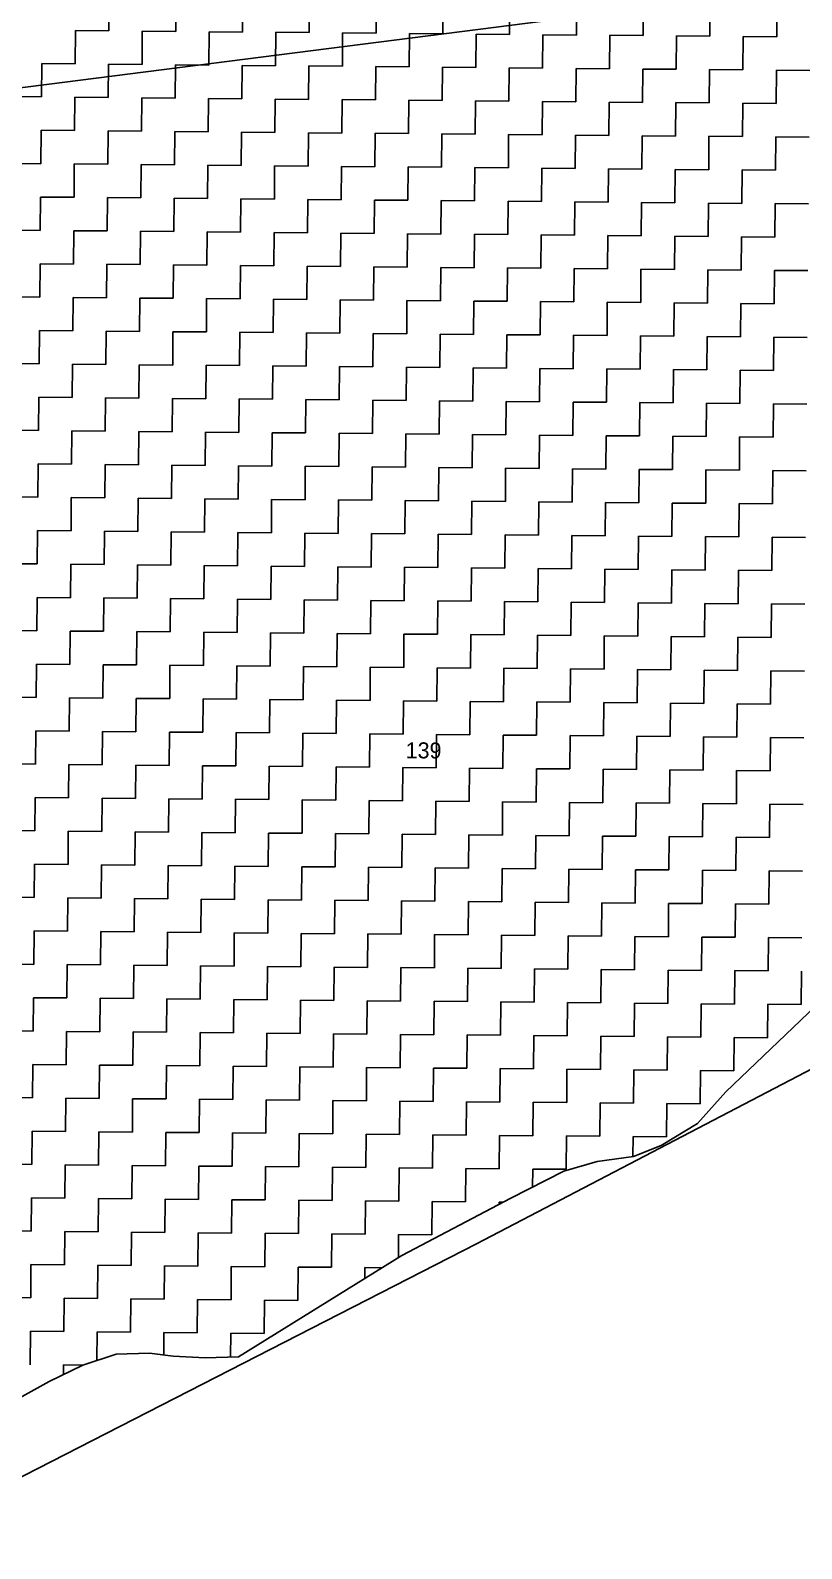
# Model space of a CAD drawing. Header units: metres. Extents: x 286188 to 288650, y 2015524 to 2018848.
# Drawn here: x 287886.9 to 288110.8, y 2015570.8 to 2016012 of the extents above; entities that cross this region are included whole.
import ezdxf
from ezdxf.enums import TextEntityAlignment as Align

# ---------------------------------------------------------------- set-up
doc = ezdxf.new("R2010")
doc.units = ezdxf.units.M
doc.header["$MEASUREMENT"] = 0
for name, color, linetype in [('POLY_HATCH', 12, 'Continuous'), ('POLY_PARCEL', 6, 'Continuous'), ('TEXT_PARCEL', 7, 'Continuous'), ('V_BOUND_LINE', 7, 'Continuous')]:
    doc.layers.add(name, color=color, linetype=linetype)
doc.styles.add('TEXT_MAP', font='', dxfattribs={"height": 1.8})
doc.styles.get('TEXT_MAP').set_extended_font_data('Kruti Dev 050')

msp = doc.modelspace()

# ---------------------------------------------------------------- linework, layer by layer
at = {"layer": 'POLY_HATCH', "linetype": 'Continuous'}
for p, q in [((287909.71, 2016011.84), (287909.8, 2016021.53)), ((287929.1, 2016011.66), (287929.19, 2016021.36)), ((287948.49, 2016011.49), (287948.58, 2016021.18)), ((287967.88, 2016011.31), (287967.97, 2016021.01)), ((287987.27, 2016011.14), (287987.36, 2016020.83)), ((288006.66, 2016010.96), (288006.75, 2016020.66)), ((288026.05, 2016010.79), (288026.13, 2016020.48)), ((288045.44, 2016010.61), (288045.52, 2016020.31)), ((288064.83, 2016010.44), (288064.91, 2016020.13)), ((288084.22, 2016010.26), (288084.3, 2016019.96)), ((288103.61, 2016010.09), (288103.69, 2016019.78)), ((287899.93, 2016002.23), (287900.01, 2016011.93)), ((287900.01, 2016011.93), (287909.71, 2016011.84)), ((287919.32, 2016002.06), (287919.4, 2016011.75)), ((287919.4, 2016011.75), (287929.1, 2016011.66)), ((287938.71, 2016001.88), (287938.79, 2016011.58)), ((287938.79, 2016011.58), (287948.49, 2016011.49)), ((287958.1, 2016001.71), (287958.18, 2016011.4)), ((287958.18, 2016011.4), (287967.88, 2016011.31)), ((287977.49, 2016001.53), (287977.57, 2016011.23)), ((287977.57, 2016011.23), (287987.27, 2016011.14)), ((287996.88, 2016001.36), (287996.96, 2016011.05)), ((287996.96, 2016011.05), (288006.66, 2016010.96)), ((288016.26, 2016001.18), (288016.35, 2016010.88)), ((288016.35, 2016010.88), (288026.05, 2016010.79)), ((288035.65, 2016001.01), (288035.74, 2016010.7)), ((288035.74, 2016010.7), (288045.44, 2016010.61)), ((288055.04, 2016000.83), (288055.13, 2016010.53)), ((288055.13, 2016010.53), (288064.83, 2016010.44)), ((288074.43, 2016000.66), (288074.52, 2016010.35)), ((288074.52, 2016010.35), (288084.22, 2016010.26)), ((288093.82, 2016000.48), (288093.91, 2016010.17)), ((288093.91, 2016010.17), (288103.61, 2016010.09)), ((287890.14, 2015992.62), (287890.23, 2016002.32)), ((287890.23, 2016002.32), (287899.93, 2016002.23)), ((287909.53, 2015992.45), (287909.62, 2016002.14)), ((287909.62, 2016002.14), (287919.32, 2016002.06)), ((287928.92, 2015992.27), (287929.01, 2016001.97)), ((287929.01, 2016001.97), (287938.71, 2016001.88)), ((287948.31, 2015992.1), (287948.4, 2016001.79)), ((287948.4, 2016001.79), (287958.1, 2016001.71)), ((287967.7, 2015991.92), (287967.79, 2016001.62)), ((287967.79, 2016001.62), (287977.49, 2016001.53)), ((287987.09, 2015991.75), (287987.18, 2016001.44)), ((287987.18, 2016001.44), (287996.88, 2016001.36)), ((288006.48, 2015991.57), (288006.57, 2016001.27)), ((288006.57, 2016001.27), (288016.26, 2016001.18)), ((288025.87, 2015991.4), (288025.96, 2016001.09)), ((288025.96, 2016001.09), (288035.65, 2016001.01)), ((288045.26, 2015991.22), (288045.35, 2016000.92)), ((288045.35, 2016000.92), (288055.04, 2016000.83)), ((288064.65, 2015991.05), (288064.74, 2016000.74)), ((288064.74, 2016000.74), (288074.43, 2016000.66)), ((288084.04, 2015990.87), (288084.13, 2016000.57)), ((288084.13, 2016000.57), (288093.82, 2016000.48)), ((288103.43, 2015990.7), (288103.52, 2016000.39)), ((288103.52, 2016000.39), (288113.21, 2016000.3)), ((287880.45, 2015992.71), (287890.14, 2015992.62)), ((287899.75, 2015982.84), (287899.84, 2015992.54)), ((287899.84, 2015992.54), (287909.53, 2015992.45)), ((287919.14, 2015982.67), (287919.23, 2015992.36)), ((287919.23, 2015992.36), (287928.92, 2015992.27)), ((287938.53, 2015982.49), (287938.62, 2015992.19)), ((287938.62, 2015992.19), (287948.31, 2015992.1)), ((287957.92, 2015982.32), (287958.01, 2015992.01)), ((287958.01, 2015992.01), (287967.7, 2015991.92)), ((287977.31, 2015982.14), (287977.4, 2015991.84)), ((287977.4, 2015991.84), (287987.09, 2015991.75)), ((287996.7, 2015981.97), (287996.79, 2015991.66)), ((287996.79, 2015991.66), (288006.48, 2015991.57)), ((288016.09, 2015981.79), (288016.18, 2015991.49)), ((288016.18, 2015991.49), (288025.87, 2015991.4)), ((288035.48, 2015981.62), (288035.57, 2015991.31)), ((288035.57, 2015991.31), (288045.26, 2015991.22)), ((288054.87, 2015981.44), (288054.96, 2015991.14)), ((288054.96, 2015991.14), (288064.65, 2015991.05)), ((288074.26, 2015981.27), (288074.35, 2015990.96)), ((288074.35, 2015990.96), (288084.04, 2015990.87)), ((288093.65, 2015981.09), (288093.74, 2015990.79)), ((288093.74, 2015990.79), (288103.43, 2015990.7)), ((287889.97, 2015973.23), (287890.06, 2015982.93)), ((287890.06, 2015982.93), (287899.75, 2015982.84)), ((287909.36, 2015973.06), (287909.45, 2015982.75)), ((287909.45, 2015982.75), (287919.14, 2015982.67)), ((287928.75, 2015972.88), (287928.84, 2015982.58)), ((287928.84, 2015982.58), (287938.53, 2015982.49)), ((287948.14, 2015972.71), (287948.23, 2015982.4)), ((287948.23, 2015982.4), (287957.92, 2015982.32)), ((287967.53, 2015972.53), (287967.62, 2015982.23)), ((287967.62, 2015982.23), (287977.31, 2015982.14)), ((287986.92, 2015972.36), (287987.01, 2015982.05)), ((287987.01, 2015982.05), (287996.7, 2015981.97)), ((288006.31, 2015972.18), (288006.39, 2015981.88)), ((288006.39, 2015981.88), (288016.09, 2015981.79)), ((288025.7, 2015972.01), (288025.78, 2015981.7)), ((288025.78, 2015981.7), (288035.48, 2015981.62)), ((288045.09, 2015971.83), (288045.17, 2015981.53)), ((288045.17, 2015981.53), (288054.87, 2015981.44)), ((288064.48, 2015971.66), (288064.56, 2015981.35)), ((288064.56, 2015981.35), (288074.26, 2015981.27)), ((288083.87, 2015971.48), (288083.95, 2015981.18)), ((288083.95, 2015981.18), (288093.65, 2015981.09)), ((288103.26, 2015971.31), (288103.34, 2015981)), ((288103.34, 2015981), (288113.04, 2015980.92)), ((287880.27, 2015973.32), (287889.97, 2015973.23)), ((287899.58, 2015963.45), (287899.66, 2015973.15)), ((287899.66, 2015973.15), (287909.36, 2015973.06)), ((287918.97, 2015963.28), (287919.05, 2015972.97)), ((287919.05, 2015972.97), (287928.75, 2015972.88)), ((287938.36, 2015963.1), (287938.44, 2015972.8)), ((287938.44, 2015972.8), (287948.14, 2015972.71)), ((287957.75, 2015962.93), (287957.83, 2015972.62)), ((287957.83, 2015972.62), (287967.53, 2015972.53)), ((287977.14, 2015962.75), (287977.22, 2015972.45)), ((287977.22, 2015972.45), (287986.92, 2015972.36)), ((287996.52, 2015962.58), (287996.61, 2015972.27)), ((287996.61, 2015972.27), (288006.31, 2015972.18)), ((288015.91, 2015962.4), (288016, 2015972.1)), ((288016, 2015972.1), (288025.7, 2015972.01)), ((288035.3, 2015962.23), (288035.39, 2015971.92)), ((288035.39, 2015971.92), (288045.09, 2015971.83)), ((288054.69, 2015962.05), (288054.78, 2015971.75)), ((288054.78, 2015971.75), (288064.48, 2015971.66)), ((288074.08, 2015961.88), (288074.17, 2015971.57)), ((288074.17, 2015971.57), (288083.87, 2015971.48)), ((288093.47, 2015961.7), (288093.56, 2015971.4)), ((288093.56, 2015971.4), (288103.26, 2015971.31)), ((287889.79, 2015953.85), (287889.88, 2015963.54)), ((287889.88, 2015963.54), (287899.58, 2015963.45)), ((287909.18, 2015953.67), (287909.27, 2015963.36)), ((287909.27, 2015963.36), (287918.97, 2015963.28)), ((287928.57, 2015953.49), (287928.66, 2015963.19)), ((287928.66, 2015963.19), (287938.36, 2015963.1)), ((287947.96, 2015953.32), (287948.05, 2015963.01)), ((287948.05, 2015963.01), (287957.75, 2015962.93)), ((287967.35, 2015953.14), (287967.44, 2015962.84)), ((287967.44, 2015962.84), (287977.14, 2015962.75)), ((287986.74, 2015952.97), (287986.83, 2015962.66)), ((287986.83, 2015962.66), (287996.52, 2015962.58)), ((288006.13, 2015952.79), (288006.22, 2015962.49)), ((288006.22, 2015962.49), (288015.91, 2015962.4)), ((288025.52, 2015952.62), (288025.61, 2015962.31)), ((288025.61, 2015962.31), (288035.3, 2015962.23)), ((288044.91, 2015952.44), (288045, 2015962.14)), ((288045, 2015962.14), (288054.69, 2015962.05)), ((288064.3, 2015952.27), (288064.39, 2015961.96)), ((288064.39, 2015961.96), (288074.08, 2015961.88)), ((288083.69, 2015952.09), (288083.78, 2015961.79)), ((288083.78, 2015961.79), (288093.47, 2015961.7)), ((288103.08, 2015951.92), (288103.17, 2015961.61)), ((288103.17, 2015961.61), (288112.86, 2015961.53)), ((287880.1, 2015953.93), (287889.79, 2015953.85)), ((287899.4, 2015944.06), (287899.49, 2015953.76)), ((287899.49, 2015953.76), (287909.18, 2015953.67)), ((287918.79, 2015943.89), (287918.88, 2015953.58)), ((287918.88, 2015953.58), (287928.57, 2015953.49)), ((287938.18, 2015943.71), (287938.27, 2015953.41)), ((287938.27, 2015953.41), (287947.96, 2015953.32)), ((287957.57, 2015943.54), (287957.66, 2015953.23)), ((287957.66, 2015953.23), (287967.35, 2015953.14)), ((287976.96, 2015943.36), (287977.05, 2015953.06)), ((287977.05, 2015953.06), (287986.74, 2015952.97)), ((287996.35, 2015943.19), (287996.44, 2015952.88)), ((287996.44, 2015952.88), (288006.13, 2015952.79)), ((288015.74, 2015943.01), (288015.83, 2015952.71)), ((288015.83, 2015952.71), (288025.52, 2015952.62)), ((288035.13, 2015942.84), (288035.22, 2015952.53)), ((288035.22, 2015952.53), (288044.91, 2015952.44)), ((288054.52, 2015942.66), (288054.61, 2015952.36)), ((288054.61, 2015952.36), (288064.3, 2015952.27)), ((288073.91, 2015942.49), (288074, 2015952.18)), ((288074, 2015952.18), (288083.69, 2015952.09)), ((288093.3, 2015942.31), (288093.39, 2015952.01)), ((288093.39, 2015952.01), (288103.08, 2015951.92)), ((287889.62, 2015934.46), (287889.71, 2015944.15)), ((287889.71, 2015944.15), (287899.4, 2015944.06)), ((287909.01, 2015934.28), (287909.1, 2015943.98)), ((287909.1, 2015943.98), (287918.79, 2015943.89)), ((287928.4, 2015934.11), (287928.49, 2015943.8)), ((287928.49, 2015943.8), (287938.18, 2015943.71)), ((287947.79, 2015933.93), (287947.88, 2015943.62)), ((287947.88, 2015943.62), (287957.57, 2015943.54)), ((287967.18, 2015933.75), (287967.27, 2015943.45)), ((287967.27, 2015943.45), (287976.96, 2015943.36)), ((287986.57, 2015933.58), (287986.65, 2015943.27)), ((287986.65, 2015943.27), (287996.35, 2015943.19)), ((288005.96, 2015933.4), (288006.04, 2015943.1)), ((288006.04, 2015943.1), (288015.74, 2015943.01)), ((288025.35, 2015933.23), (288025.43, 2015942.92)), ((288025.43, 2015942.92), (288035.13, 2015942.84)), ((288044.74, 2015933.05), (288044.82, 2015942.75)), ((288044.82, 2015942.75), (288054.52, 2015942.66)), ((288064.13, 2015932.88), (288064.21, 2015942.57)), ((288064.21, 2015942.57), (288073.91, 2015942.49)), ((288083.52, 2015932.7), (288083.6, 2015942.4)), ((288083.6, 2015942.4), (288093.3, 2015942.31)), ((288102.91, 2015932.53), (288102.99, 2015942.22)), ((288102.99, 2015942.22), (288112.69, 2015942.14)), ((287879.92, 2015934.54), (287889.62, 2015934.46)), ((287899.23, 2015924.67), (287899.31, 2015934.37)), ((287899.31, 2015934.37), (287909.01, 2015934.28)), ((287918.62, 2015924.5), (287918.7, 2015934.19)), ((287918.7, 2015934.19), (287928.4, 2015934.11)), ((287938.01, 2015924.32), (287938.09, 2015934.02)), ((287938.09, 2015934.02), (287947.79, 2015933.93)), ((287957.4, 2015924.15), (287957.48, 2015933.84)), ((287957.48, 2015933.84), (287967.18, 2015933.75)), ((287976.78, 2015923.97), (287976.87, 2015933.67)), ((287976.87, 2015933.67), (287986.57, 2015933.58)), ((287996.17, 2015923.8), (287996.26, 2015933.49)), ((287996.26, 2015933.49), (288005.96, 2015933.4)), ((288015.56, 2015923.62), (288015.65, 2015933.32)), ((288015.65, 2015933.32), (288025.35, 2015933.23)), ((288034.95, 2015923.45), (288035.04, 2015933.14)), ((288035.04, 2015933.14), (288044.74, 2015933.05)), ((288054.34, 2015923.27), (288054.43, 2015932.97)), ((288054.43, 2015932.97), (288064.13, 2015932.88)), ((288073.73, 2015923.1), (288073.82, 2015932.79)), ((288073.82, 2015932.79), (288083.52, 2015932.7)), ((288093.12, 2015922.92), (288093.21, 2015932.62)), ((288093.21, 2015932.62), (288102.91, 2015932.53)), ((287889.44, 2015915.07), (287889.53, 2015924.76)), ((287889.53, 2015924.76), (287899.23, 2015924.67)), ((287908.83, 2015914.89), (287908.92, 2015924.59)), ((287908.92, 2015924.59), (287918.62, 2015924.5)), ((287928.22, 2015914.72), (287928.31, 2015924.41)), ((287928.31, 2015924.41), (287938.01, 2015924.32)), ((287947.61, 2015914.54), (287947.7, 2015924.24)), ((287947.7, 2015924.24), (287957.4, 2015924.15)), ((287967, 2015914.37), (287967.09, 2015924.06)), ((287967.09, 2015924.06), (287976.78, 2015923.97)), ((287986.39, 2015914.19), (287986.48, 2015923.88)), ((287986.48, 2015923.88), (287996.17, 2015923.8)), ((288005.78, 2015914.01), (288005.87, 2015923.71)), ((288005.87, 2015923.71), (288015.56, 2015923.62)), ((288025.17, 2015913.84), (288025.26, 2015923.53)), ((288025.26, 2015923.53), (288034.95, 2015923.45)), ((288044.56, 2015913.66), (288044.65, 2015923.36)), ((288044.65, 2015923.36), (288054.34, 2015923.27)), ((288063.95, 2015913.49), (288064.04, 2015923.18)), ((288064.04, 2015923.18), (288073.73, 2015923.1)), ((288083.34, 2015913.31), (288083.43, 2015923.01)), ((288083.43, 2015923.01), (288093.12, 2015922.92)), ((288102.73, 2015913.14), (288102.82, 2015922.83)), ((288102.82, 2015922.83), (288112.51, 2015922.75)), ((287879.75, 2015915.15), (287889.44, 2015915.07)), ((287899.05, 2015905.28), (287899.14, 2015914.98)), ((287899.14, 2015914.98), (287908.83, 2015914.89)), ((287918.44, 2015905.11), (287918.53, 2015914.8)), ((287918.53, 2015914.8), (287928.22, 2015914.72)), ((287937.83, 2015904.93), (287937.92, 2015914.63)), ((287937.92, 2015914.63), (287947.61, 2015914.54)), ((287957.22, 2015904.76), (287957.31, 2015914.45)), ((287957.31, 2015914.45), (287967, 2015914.37)), ((287976.61, 2015904.58), (287976.7, 2015914.28)), ((287976.7, 2015914.28), (287986.39, 2015914.19)), ((287996, 2015904.41), (287996.09, 2015914.1)), ((287996.09, 2015914.1), (288005.78, 2015914.01)), ((288015.39, 2015904.23), (288015.48, 2015913.93)), ((288015.48, 2015913.93), (288025.17, 2015913.84)), ((288034.78, 2015904.06), (288034.87, 2015913.75)), ((288034.87, 2015913.75), (288044.56, 2015913.66)), ((288054.17, 2015903.88), (288054.26, 2015913.58)), ((288054.26, 2015913.58), (288063.95, 2015913.49)), ((288073.56, 2015903.71), (288073.65, 2015913.4)), ((288073.65, 2015913.4), (288083.34, 2015913.31)), ((288092.95, 2015903.53), (288093.04, 2015913.23)), ((288093.04, 2015913.23), (288102.73, 2015913.14)), ((287889.27, 2015895.68), (287889.36, 2015905.37)), ((287889.36, 2015905.37), (287899.05, 2015905.28)), ((287908.66, 2015895.5), (287908.75, 2015905.2)), ((287908.75, 2015905.2), (287918.44, 2015905.11)), ((287928.05, 2015895.33), (287928.14, 2015905.02)), ((287928.14, 2015905.02), (287937.83, 2015904.93)), ((287947.44, 2015895.15), (287947.53, 2015904.85)), ((287947.53, 2015904.85), (287957.22, 2015904.76)), ((287966.83, 2015894.98), (287966.91, 2015904.67)), ((287966.91, 2015904.67), (287976.61, 2015904.58)), ((287986.22, 2015894.8), (287986.3, 2015904.5)), ((287986.3, 2015904.5), (287996, 2015904.41)), ((288005.61, 2015894.63), (288005.69, 2015904.32)), ((288005.69, 2015904.32), (288015.39, 2015904.23)), ((288025, 2015894.45), (288025.08, 2015904.14)), ((288025.08, 2015904.14), (288034.78, 2015904.06)), ((288044.39, 2015894.27), (288044.47, 2015903.97)), ((288044.47, 2015903.97), (288054.17, 2015903.88)), ((288063.78, 2015894.1), (288063.86, 2015903.79)), ((288063.86, 2015903.79), (288073.56, 2015903.71)), ((288083.17, 2015893.92), (288083.25, 2015903.62)), ((288083.25, 2015903.62), (288092.95, 2015903.53)), ((288102.56, 2015893.75), (288102.64, 2015903.44)), ((288102.64, 2015903.44), (288112.34, 2015903.36)), ((287879.57, 2015895.76), (287889.27, 2015895.68)), ((287898.88, 2015885.89), (287898.96, 2015895.59)), ((287898.96, 2015895.59), (287908.66, 2015895.5)), ((287918.27, 2015885.72), (287918.35, 2015895.41)), ((287918.35, 2015895.41), (287928.05, 2015895.33)), ((287937.66, 2015885.54), (287937.74, 2015895.24)), ((287937.74, 2015895.24), (287947.44, 2015895.15)), ((287957.04, 2015885.37), (287957.13, 2015895.06)), ((287957.13, 2015895.06), (287966.83, 2015894.98)), ((287976.43, 2015885.19), (287976.52, 2015894.89)), ((287976.52, 2015894.89), (287986.22, 2015894.8)), ((287995.82, 2015885.02), (287995.91, 2015894.71)), ((287995.91, 2015894.71), (288005.61, 2015894.63)), ((288015.21, 2015884.84), (288015.3, 2015894.54)), ((288015.3, 2015894.54), (288025, 2015894.45)), ((288034.6, 2015884.67), (288034.69, 2015894.36)), ((288034.69, 2015894.36), (288044.39, 2015894.27)), ((288053.99, 2015884.49), (288054.08, 2015894.19)), ((288054.08, 2015894.19), (288063.78, 2015894.1)), ((288073.38, 2015884.32), (288073.47, 2015894.01)), ((288073.47, 2015894.01), (288083.17, 2015893.92)), ((288092.77, 2015884.14), (288092.86, 2015893.84)), ((288092.86, 2015893.84), (288102.56, 2015893.75)), ((287889.09, 2015876.29), (287889.18, 2015885.98)), ((287889.18, 2015885.98), (287898.88, 2015885.89)), ((287908.48, 2015876.11), (287908.57, 2015885.81)), ((287908.57, 2015885.81), (287918.27, 2015885.72)), ((287927.87, 2015875.94), (287927.96, 2015885.63)), ((287927.96, 2015885.63), (287937.66, 2015885.54)), ((287947.26, 2015875.76), (287947.35, 2015885.46)), ((287947.35, 2015885.46), (287957.04, 2015885.37)), ((287966.65, 2015875.59), (287966.74, 2015885.28)), ((287966.74, 2015885.28), (287976.43, 2015885.19)), ((287986.04, 2015875.41), (287986.13, 2015885.11)), ((287986.13, 2015885.11), (287995.82, 2015885.02)), ((288005.43, 2015875.24), (288005.52, 2015884.93)), ((288005.52, 2015884.93), (288015.21, 2015884.84)), ((288024.82, 2015875.06), (288024.91, 2015884.76)), ((288024.91, 2015884.76), (288034.6, 2015884.67)), ((288044.21, 2015874.89), (288044.3, 2015884.58)), ((288044.3, 2015884.58), (288053.99, 2015884.49)), ((288063.6, 2015874.71), (288063.69, 2015884.4)), ((288063.69, 2015884.4), (288073.38, 2015884.32)), ((288082.99, 2015874.53), (288083.08, 2015884.23)), ((288083.08, 2015884.23), (288092.77, 2015884.14)), ((288102.38, 2015874.36), (288102.47, 2015884.05)), ((288102.47, 2015884.05), (288112.16, 2015883.97)), ((287879.4, 2015876.37), (287889.09, 2015876.29)), ((287898.7, 2015866.5), (287898.79, 2015876.2)), ((287898.79, 2015876.2), (287908.48, 2015876.11)), ((287918.09, 2015866.33), (287918.18, 2015876.02)), ((287918.18, 2015876.02), (287927.87, 2015875.94)), ((287937.48, 2015866.15), (287937.57, 2015875.85)), ((287937.57, 2015875.85), (287947.26, 2015875.76)), ((287956.87, 2015865.98), (287956.96, 2015875.67)), ((287956.96, 2015875.67), (287966.65, 2015875.59)), ((287976.26, 2015865.8), (287976.35, 2015875.5)), ((287976.35, 2015875.5), (287986.04, 2015875.41)), ((287995.65, 2015865.63), (287995.74, 2015875.32)), ((287995.74, 2015875.32), (288005.43, 2015875.24)), ((288015.04, 2015865.45), (288015.13, 2015875.15)), ((288015.13, 2015875.15), (288024.82, 2015875.06)), ((288034.43, 2015865.28), (288034.52, 2015874.97)), ((288034.52, 2015874.97), (288044.21, 2015874.89)), ((288053.82, 2015865.1), (288053.91, 2015874.8)), ((288053.91, 2015874.8), (288063.6, 2015874.71)), ((288073.21, 2015864.93), (288073.3, 2015874.62)), ((288073.3, 2015874.62), (288082.99, 2015874.53)), ((288092.6, 2015864.75), (288092.69, 2015874.45)), ((288092.69, 2015874.45), (288102.38, 2015874.36)), ((287888.92, 2015856.9), (287889.01, 2015866.59)), ((287889.01, 2015866.59), (287898.7, 2015866.5)), ((287908.31, 2015856.72), (287908.4, 2015866.42)), ((287908.4, 2015866.42), (287918.09, 2015866.33)), ((287927.7, 2015856.55), (287927.79, 2015866.24)), ((287927.79, 2015866.24), (287937.48, 2015866.15)), ((287947.09, 2015856.37), (287947.17, 2015866.07)), ((287947.17, 2015866.07), (287956.87, 2015865.98)), ((287966.48, 2015856.2), (287966.56, 2015865.89)), ((287966.56, 2015865.89), (287976.26, 2015865.8)), ((287985.87, 2015856.02), (287985.95, 2015865.72)), ((287985.95, 2015865.72), (287995.65, 2015865.63)), ((288005.26, 2015855.85), (288005.34, 2015865.54)), ((288005.34, 2015865.54), (288015.04, 2015865.45)), ((288024.65, 2015855.67), (288024.73, 2015865.37)), ((288024.73, 2015865.37), (288034.43, 2015865.28)), ((288044.04, 2015855.5), (288044.12, 2015865.19)), ((288044.12, 2015865.19), (288053.82, 2015865.1)), ((288063.43, 2015855.32), (288063.51, 2015865.02)), ((288063.51, 2015865.02), (288073.21, 2015864.93)), ((288082.82, 2015855.15), (288082.9, 2015864.84)), ((288082.9, 2015864.84), (288092.6, 2015864.75)), ((288102.2, 2015854.97), (288102.29, 2015864.66)), ((288102.29, 2015864.66), (288111.99, 2015864.58)), ((287879.22, 2015856.98), (287888.92, 2015856.9)), ((287898.53, 2015847.11), (287898.61, 2015856.81)), ((287898.61, 2015856.81), (287908.31, 2015856.72)), ((287917.92, 2015846.94), (287918, 2015856.63)), ((287918, 2015856.63), (287927.7, 2015856.55)), ((287937.3, 2015846.76), (287937.39, 2015856.46)), ((287937.39, 2015856.46), (287947.09, 2015856.37)), ((287956.69, 2015846.59), (287956.78, 2015856.28)), ((287956.78, 2015856.28), (287966.48, 2015856.2)), ((287976.08, 2015846.41), (287976.17, 2015856.11)), ((287976.17, 2015856.11), (287985.87, 2015856.02)), ((287995.47, 2015846.24), (287995.56, 2015855.93)), ((287995.56, 2015855.93), (288005.26, 2015855.85)), ((288014.86, 2015846.06), (288014.95, 2015855.76)), ((288014.95, 2015855.76), (288024.65, 2015855.67)), ((288034.25, 2015845.89), (288034.34, 2015855.58)), ((288034.34, 2015855.58), (288044.04, 2015855.5)), ((288053.64, 2015845.71), (288053.73, 2015855.41)), ((288053.73, 2015855.41), (288063.43, 2015855.32)), ((288073.03, 2015845.54), (288073.12, 2015855.23)), ((288073.12, 2015855.23), (288082.82, 2015855.15)), ((288092.42, 2015845.36), (288092.51, 2015855.06)), ((288092.51, 2015855.06), (288102.2, 2015854.97)), ((287888.74, 2015837.51), (287888.83, 2015847.2)), ((287888.83, 2015847.2), (287898.53, 2015847.11)), ((287908.13, 2015837.33), (287908.22, 2015847.03)), ((287908.22, 2015847.03), (287917.92, 2015846.94)), ((287927.52, 2015837.16), (287927.61, 2015846.85)), ((287927.61, 2015846.85), (287937.3, 2015846.76)), ((287946.91, 2015836.98), (287947, 2015846.68)), ((287947, 2015846.68), (287956.69, 2015846.59)), ((287966.3, 2015836.81), (287966.39, 2015846.5)), ((287966.39, 2015846.5), (287976.08, 2015846.41)), ((287985.69, 2015836.63), (287985.78, 2015846.33)), ((287985.78, 2015846.33), (287995.47, 2015846.24)), ((288005.08, 2015836.46), (288005.17, 2015846.15)), ((288005.17, 2015846.15), (288014.86, 2015846.06)), ((288024.47, 2015836.28), (288024.56, 2015845.98)), ((288024.56, 2015845.98), (288034.25, 2015845.89)), ((288043.86, 2015836.11), (288043.95, 2015845.8)), ((288043.95, 2015845.8), (288053.64, 2015845.71)), ((288063.25, 2015835.93), (288063.34, 2015845.63)), ((288063.34, 2015845.63), (288073.03, 2015845.54)), ((288082.64, 2015835.76), (288082.73, 2015845.45)), ((288082.73, 2015845.45), (288092.42, 2015845.36)), ((288102.03, 2015835.58), (288102.12, 2015845.28)), ((288102.12, 2015845.28), (288111.81, 2015845.19)), ((287879.05, 2015837.59), (287888.74, 2015837.51)), ((287898.35, 2015827.72), (287898.44, 2015837.42)), ((287898.44, 2015837.42), (287908.13, 2015837.33)), ((287917.74, 2015827.55), (287917.83, 2015837.24)), ((287917.83, 2015837.24), (287927.52, 2015837.16)), ((287937.13, 2015827.37), (287937.22, 2015837.07)), ((287937.22, 2015837.07), (287946.91, 2015836.98)), ((287956.52, 2015827.2), (287956.61, 2015836.89)), ((287956.61, 2015836.89), (287966.3, 2015836.81)), ((287975.91, 2015827.02), (287976, 2015836.72)), ((287976, 2015836.72), (287985.69, 2015836.63)), ((287995.3, 2015826.85), (287995.39, 2015836.54)), ((287995.39, 2015836.54), (288005.08, 2015836.46)), ((288014.69, 2015826.67), (288014.78, 2015836.37)), ((288014.78, 2015836.37), (288024.47, 2015836.28)), ((288034.08, 2015826.5), (288034.17, 2015836.19)), ((288034.17, 2015836.19), (288043.86, 2015836.11)), ((288053.47, 2015826.32), (288053.56, 2015836.02)), ((288053.56, 2015836.02), (288063.25, 2015835.93)), ((288072.86, 2015826.15), (288072.95, 2015835.84)), ((288072.95, 2015835.84), (288082.64, 2015835.76)), ((288092.25, 2015825.97), (288092.33, 2015835.67)), ((288092.33, 2015835.67), (288102.03, 2015835.58)), ((287888.57, 2015818.12), (287888.66, 2015827.81)), ((287888.66, 2015827.81), (287898.35, 2015827.72)), ((287907.96, 2015817.94), (287908.05, 2015827.64)), ((287908.05, 2015827.64), (287917.74, 2015827.55)), ((287927.35, 2015817.77), (287927.43, 2015827.46)), ((287927.43, 2015827.46), (287937.13, 2015827.37)), ((287946.74, 2015817.59), (287946.82, 2015827.29)), ((287946.82, 2015827.29), (287956.52, 2015827.2)), ((287966.13, 2015817.42), (287966.21, 2015827.11)), ((287966.21, 2015827.11), (287975.91, 2015827.02)), ((287985.52, 2015817.24), (287985.6, 2015826.94)), ((287985.6, 2015826.94), (287995.3, 2015826.85)), ((288004.91, 2015817.07), (288004.99, 2015826.76)), ((288004.99, 2015826.76), (288014.69, 2015826.67)), ((288024.3, 2015816.89), (288024.38, 2015826.59)), ((288024.38, 2015826.59), (288034.08, 2015826.5)), ((288043.69, 2015816.72), (288043.77, 2015826.41)), ((288043.77, 2015826.41), (288053.47, 2015826.32)), ((288063.08, 2015816.54), (288063.16, 2015826.24)), ((288063.16, 2015826.24), (288072.86, 2015826.15)), ((288082.46, 2015816.37), (288082.55, 2015826.06)), ((288082.55, 2015826.06), (288092.25, 2015825.97)), ((288101.85, 2015816.19), (288101.94, 2015825.89)), ((288101.94, 2015825.89), (288111.64, 2015825.8)), ((287878.87, 2015818.2), (287888.57, 2015818.12)), ((287898.18, 2015808.33), (287898.26, 2015818.03)), ((287898.26, 2015818.03), (287907.96, 2015817.94)), ((287917.57, 2015808.16), (287917.65, 2015817.85)), ((287917.65, 2015817.85), (287927.35, 2015817.77)), ((287936.95, 2015807.98), (287937.04, 2015817.68)), ((287937.04, 2015817.68), (287946.74, 2015817.59)), ((287956.34, 2015807.81), (287956.43, 2015817.5)), ((287956.43, 2015817.5), (287966.13, 2015817.42)), ((287975.73, 2015807.63), (287975.82, 2015817.33)), ((287975.82, 2015817.33), (287985.52, 2015817.24)), ((287995.12, 2015807.46), (287995.21, 2015817.15)), ((287995.21, 2015817.15), (288004.91, 2015817.07)), ((288014.51, 2015807.28), (288014.6, 2015816.98)), ((288014.6, 2015816.98), (288024.3, 2015816.89)), ((288033.9, 2015807.11), (288033.99, 2015816.8)), ((288033.99, 2015816.8), (288043.69, 2015816.72)), ((288053.29, 2015806.93), (288053.38, 2015816.63)), ((288053.38, 2015816.63), (288063.08, 2015816.54)), ((288072.68, 2015806.76), (288072.77, 2015816.45)), ((288072.77, 2015816.45), (288082.46, 2015816.37)), ((288092.07, 2015806.58), (288092.16, 2015816.28)), ((288092.16, 2015816.28), (288101.85, 2015816.19)), ((287888.39, 2015798.73), (287888.48, 2015808.42)), ((287888.48, 2015808.42), (287898.18, 2015808.33)), ((287907.78, 2015798.55), (287907.87, 2015808.25)), ((287907.87, 2015808.25), (287917.57, 2015808.16)), ((287927.17, 2015798.38), (287927.26, 2015808.07)), ((287927.26, 2015808.07), (287936.95, 2015807.98)), ((287946.56, 2015798.2), (287946.65, 2015807.9)), ((287946.65, 2015807.9), (287956.34, 2015807.81)), ((287965.95, 2015798.03), (287966.04, 2015807.72)), ((287966.04, 2015807.72), (287975.73, 2015807.63)), ((287985.34, 2015797.85), (287985.43, 2015807.55)), ((287985.43, 2015807.55), (287995.12, 2015807.46)), ((288004.73, 2015797.68), (288004.82, 2015807.37)), ((288004.82, 2015807.37), (288014.51, 2015807.28)), ((288024.12, 2015797.5), (288024.21, 2015807.2)), ((288024.21, 2015807.2), (288033.9, 2015807.11)), ((288043.51, 2015797.33), (288043.6, 2015807.02)), ((288043.6, 2015807.02), (288053.29, 2015806.93)), ((288062.9, 2015797.15), (288062.99, 2015806.85)), ((288062.99, 2015806.85), (288072.68, 2015806.76)), ((288082.29, 2015796.98), (288082.38, 2015806.67)), ((288082.38, 2015806.67), (288092.07, 2015806.58)), ((288101.68, 2015796.8), (288101.77, 2015806.5)), ((288101.77, 2015806.5), (288111.46, 2015806.41)), ((287878.7, 2015798.82), (287888.39, 2015798.73)), ((287898, 2015788.95), (287898.09, 2015798.64)), ((287898.09, 2015798.64), (287907.78, 2015798.55)), ((287917.39, 2015788.77), (287917.48, 2015798.46)), ((287917.48, 2015798.46), (287927.17, 2015798.38)), ((287936.78, 2015788.59), (287936.87, 2015798.29)), ((287936.87, 2015798.29), (287946.56, 2015798.2)), ((287956.17, 2015788.42), (287956.26, 2015798.11)), ((287956.26, 2015798.11), (287965.95, 2015798.03)), ((287975.56, 2015788.24), (287975.65, 2015797.94)), ((287975.65, 2015797.94), (287985.34, 2015797.85)), ((287994.95, 2015788.07), (287995.04, 2015797.76)), ((287995.04, 2015797.76), (288004.73, 2015797.68)), ((288014.34, 2015787.89), (288014.43, 2015797.59)), ((288014.43, 2015797.59), (288024.12, 2015797.5)), ((288033.73, 2015787.72), (288033.82, 2015797.41)), ((288033.82, 2015797.41), (288043.51, 2015797.33)), ((288053.12, 2015787.54), (288053.21, 2015797.24)), ((288053.21, 2015797.24), (288062.9, 2015797.15)), ((288072.51, 2015787.37), (288072.59, 2015797.06)), ((288072.59, 2015797.06), (288082.29, 2015796.98)), ((288091.9, 2015787.19), (288091.98, 2015796.89)), ((288091.98, 2015796.89), (288101.68, 2015796.8)), ((287888.22, 2015779.34), (287888.31, 2015789.03)), ((287888.31, 2015789.03), (287898, 2015788.95)), ((287907.61, 2015779.16), (287907.7, 2015788.86)), ((287907.7, 2015788.86), (287917.39, 2015788.77)), ((287927, 2015778.99), (287927.08, 2015788.68)), ((287927.08, 2015788.68), (287936.78, 2015788.59)), ((287946.39, 2015778.81), (287946.47, 2015788.51)), ((287946.47, 2015788.51), (287956.17, 2015788.42)), ((287965.78, 2015778.64), (287965.86, 2015788.33)), ((287965.86, 2015788.33), (287975.56, 2015788.24)), ((287985.17, 2015778.46), (287985.25, 2015788.16)), ((287985.25, 2015788.16), (287994.95, 2015788.07)), ((288004.56, 2015778.29), (288004.64, 2015787.98)), ((288004.64, 2015787.98), (288014.34, 2015787.89)), ((288023.95, 2015778.11), (288024.03, 2015787.81)), ((288024.03, 2015787.81), (288033.73, 2015787.72)), ((288043.34, 2015777.94), (288043.42, 2015787.63)), ((288043.42, 2015787.63), (288053.12, 2015787.54)), ((288062.72, 2015777.76), (288062.81, 2015787.46)), ((288062.81, 2015787.46), (288072.51, 2015787.37)), ((288082.11, 2015777.59), (288082.2, 2015787.28)), ((288082.2, 2015787.28), (288091.9, 2015787.19)), ((288101.5, 2015777.41), (288101.59, 2015787.11)), ((288101.59, 2015787.11), (288111.29, 2015787.02)), ((287878.52, 2015779.43), (287888.22, 2015779.34)), ((287897.83, 2015769.56), (287897.91, 2015779.25)), ((287897.91, 2015779.25), (287907.61, 2015779.16)), ((287917.21, 2015769.38), (287917.3, 2015779.08)), ((287917.3, 2015779.08), (287927, 2015778.99)), ((287936.6, 2015769.21), (287936.69, 2015778.9)), ((287936.69, 2015778.9), (287946.39, 2015778.81)), ((287955.99, 2015769.03), (287956.08, 2015778.72)), ((287956.08, 2015778.72), (287965.78, 2015778.64)), ((287975.38, 2015768.85), (287975.47, 2015778.55)), ((287975.47, 2015778.55), (287985.17, 2015778.46)), ((287994.77, 2015768.68), (287994.86, 2015778.37)), ((287994.86, 2015778.37), (288004.56, 2015778.29)), ((288014.16, 2015768.5), (288014.25, 2015778.2)), ((288014.25, 2015778.2), (288023.95, 2015778.11)), ((288033.55, 2015768.33), (288033.64, 2015778.02)), ((288033.64, 2015778.02), (288043.34, 2015777.94)), ((288052.94, 2015768.15), (288053.03, 2015777.85)), ((288053.03, 2015777.85), (288062.72, 2015777.76)), ((288072.33, 2015767.98), (288072.42, 2015777.67)), ((288072.42, 2015777.67), (288082.11, 2015777.59)), ((288091.72, 2015767.8), (288091.81, 2015777.5)), ((288091.81, 2015777.5), (288101.5, 2015777.41)), ((287888.04, 2015759.95), (287888.13, 2015769.64)), ((287888.13, 2015769.64), (287897.83, 2015769.56)), ((287907.43, 2015759.77), (287907.52, 2015769.47)), ((287907.52, 2015769.47), (287917.21, 2015769.38)), ((287926.82, 2015759.6), (287926.91, 2015769.29)), ((287926.91, 2015769.29), (287936.6, 2015769.21)), ((287946.21, 2015759.42), (287946.3, 2015769.12)), ((287946.3, 2015769.12), (287955.99, 2015769.03)), ((287965.6, 2015759.25), (287965.69, 2015768.94)), ((287965.69, 2015768.94), (287975.38, 2015768.85)), ((287984.99, 2015759.07), (287985.08, 2015768.77)), ((287985.08, 2015768.77), (287994.77, 2015768.68)), ((288004.38, 2015758.9), (288004.47, 2015768.59)), ((288004.47, 2015768.59), (288014.16, 2015768.5)), ((288023.77, 2015758.72), (288023.86, 2015768.42)), ((288023.86, 2015768.42), (288033.55, 2015768.33)), ((288043.16, 2015758.55), (288043.25, 2015768.24)), ((288043.25, 2015768.24), (288052.94, 2015768.15)), ((288062.55, 2015758.37), (288062.64, 2015768.07)), ((288062.64, 2015768.07), (288072.33, 2015767.98)), ((288081.94, 2015758.2), (288082.03, 2015767.89)), ((288082.03, 2015767.89), (288091.72, 2015767.8)), ((288101.33, 2015758.02), (288101.42, 2015767.72)), ((288101.42, 2015767.72), (288111.11, 2015767.63)), ((287878.35, 2015760.04), (287888.04, 2015759.95)), ((287897.65, 2015750.17), (287897.74, 2015759.86)), ((287897.74, 2015759.86), (287907.43, 2015759.77)), ((287917.04, 2015749.99), (287917.13, 2015759.69)), ((287917.13, 2015759.69), (287926.82, 2015759.6)), ((287936.43, 2015749.82), (287936.52, 2015759.51)), ((287936.52, 2015759.51), (287946.21, 2015759.42)), ((287955.82, 2015749.64), (287955.91, 2015759.34)), ((287955.91, 2015759.34), (287965.6, 2015759.25)), ((287975.21, 2015749.47), (287975.3, 2015759.16)), ((287975.3, 2015759.16), (287984.99, 2015759.07)), ((287994.6, 2015749.29), (287994.69, 2015758.98)), ((287994.69, 2015758.98), (288004.38, 2015758.9)), ((288013.99, 2015749.11), (288014.08, 2015758.81)), ((288014.08, 2015758.81), (288023.77, 2015758.72)), ((288033.38, 2015748.94), (288033.47, 2015758.63)), ((288033.47, 2015758.63), (288043.16, 2015758.55)), ((288052.77, 2015748.76), (288052.85, 2015758.46)), ((288052.85, 2015758.46), (288062.55, 2015758.37)), ((288072.16, 2015748.59), (288072.24, 2015758.28)), ((288072.24, 2015758.28), (288081.94, 2015758.2)), ((288091.55, 2015748.41), (288091.63, 2015758.11)), ((288091.63, 2015758.11), (288101.33, 2015758.02)), ((287887.87, 2015740.56), (287887.96, 2015750.25)), ((287887.96, 2015750.25), (287897.65, 2015750.17)), ((287907.26, 2015740.38), (287907.34, 2015750.08)), ((287907.34, 2015750.08), (287917.04, 2015749.99)), ((287926.65, 2015740.21), (287926.73, 2015749.9)), ((287926.73, 2015749.9), (287936.43, 2015749.82)), ((287946.04, 2015740.03), (287946.12, 2015749.73)), ((287946.12, 2015749.73), (287955.82, 2015749.64)), ((287965.43, 2015739.86), (287965.51, 2015749.55)), ((287965.51, 2015749.55), (287975.21, 2015749.47)), ((287984.82, 2015739.68), (287984.9, 2015749.38)), ((287984.9, 2015749.38), (287994.6, 2015749.29)), ((288004.21, 2015739.51), (288004.29, 2015749.2)), ((288004.29, 2015749.2), (288013.99, 2015749.11)), ((288023.6, 2015739.33), (288023.68, 2015749.03)), ((288023.68, 2015749.03), (288033.38, 2015748.94)), ((288042.98, 2015739.16), (288043.07, 2015748.85)), ((288043.07, 2015748.85), (288052.77, 2015748.76)), ((288062.37, 2015738.98), (288062.46, 2015748.68)), ((288062.46, 2015748.68), (288072.16, 2015748.59)), ((288081.76, 2015738.81), (288081.85, 2015748.5)), ((288081.85, 2015748.5), (288091.55, 2015748.41)), ((288101.15, 2015738.63), (288101.24, 2015748.33)), ((288101.24, 2015748.33), (288110.94, 2015748.24)), ((287878.17, 2015740.65), (287887.87, 2015740.56)), ((287897.47, 2015730.78), (287897.56, 2015740.47)), ((287897.56, 2015740.47), (287907.26, 2015740.38)), ((287916.86, 2015730.6), (287916.95, 2015740.3)), ((287916.95, 2015740.3), (287926.65, 2015740.21)), ((287936.25, 2015730.43), (287936.34, 2015740.12)), ((287936.34, 2015740.12), (287946.04, 2015740.03)), ((287955.64, 2015730.25), (287955.73, 2015739.95)), ((287955.73, 2015739.95), (287965.43, 2015739.86)), ((287975.03, 2015730.08), (287975.12, 2015739.77)), ((287975.12, 2015739.77), (287984.82, 2015739.68)), ((287994.42, 2015729.9), (287994.51, 2015739.6)), ((287994.51, 2015739.6), (288004.21, 2015739.51)), ((288013.81, 2015729.73), (288013.9, 2015739.42)), ((288013.9, 2015739.42), (288023.6, 2015739.33)), ((288033.2, 2015729.55), (288033.29, 2015739.24)), ((288033.29, 2015739.24), (288042.98, 2015739.16)), ((288052.59, 2015729.37), (288052.68, 2015739.07)), ((288052.68, 2015739.07), (288062.37, 2015738.98)), ((288071.98, 2015729.2), (288072.07, 2015738.89)), ((288072.07, 2015738.89), (288081.76, 2015738.81)), ((288091.37, 2015729.02), (288091.46, 2015738.72)), ((288091.46, 2015738.72), (288101.15, 2015738.63)), ((288110.76, 2015728.85), (288110.85, 2015738.54)), ((287887.69, 2015721.17), (287887.78, 2015730.86)), ((287887.78, 2015730.86), (287897.47, 2015730.78)), ((287907.08, 2015720.99), (287907.17, 2015730.69)), ((287907.17, 2015730.69), (287916.86, 2015730.6)), ((287926.47, 2015720.82), (287926.56, 2015730.51)), ((287926.56, 2015730.51), (287936.25, 2015730.43)), ((287945.86, 2015720.64), (287945.95, 2015730.34)), ((287945.95, 2015730.34), (287955.64, 2015730.25)), ((287965.25, 2015720.47), (287965.34, 2015730.16)), ((287965.34, 2015730.16), (287975.03, 2015730.08)), ((287984.64, 2015720.29), (287984.73, 2015729.99)), ((287984.73, 2015729.99), (287994.42, 2015729.9)), ((288004.03, 2015720.12), (288004.12, 2015729.81)), ((288004.12, 2015729.81), (288013.81, 2015729.73)), ((288023.42, 2015719.94), (288023.51, 2015729.64)), ((288023.51, 2015729.64), (288033.2, 2015729.55)), ((288042.81, 2015719.77), (288042.9, 2015729.46)), ((288042.9, 2015729.46), (288052.59, 2015729.37)), ((288062.2, 2015719.59), (288062.29, 2015729.29)), ((288062.29, 2015729.29), (288071.98, 2015729.2)), ((288081.59, 2015719.42), (288081.68, 2015729.11)), ((288081.68, 2015729.11), (288091.37, 2015729.02)), ((288100.98, 2015719.24), (288101.07, 2015728.94)), ((288101.07, 2015728.94), (288110.76, 2015728.85)), ((287878, 2015721.26), (287887.69, 2015721.17)), ((287897.3, 2015711.39), (287897.39, 2015721.08)), ((287897.39, 2015721.08), (287907.08, 2015720.99)), ((287916.69, 2015711.21), (287916.78, 2015720.91)), ((287916.78, 2015720.91), (287926.47, 2015720.82)), ((287936.08, 2015711.04), (287936.17, 2015720.73)), ((287936.17, 2015720.73), (287945.86, 2015720.64)), ((287955.47, 2015710.86), (287955.56, 2015720.56)), ((287955.56, 2015720.56), (287965.25, 2015720.47)), ((287974.86, 2015710.69), (287974.95, 2015720.38)), ((287974.95, 2015720.38), (287984.64, 2015720.29)), ((287994.25, 2015710.51), (287994.34, 2015720.21)), ((287994.34, 2015720.21), (288004.03, 2015720.12)), ((288013.64, 2015710.34), (288013.73, 2015720.03)), ((288013.73, 2015720.03), (288023.42, 2015719.94)), ((288033.03, 2015710.16), (288033.11, 2015719.86)), ((288033.11, 2015719.86), (288042.81, 2015719.77)), ((288052.42, 2015709.99), (288052.5, 2015719.68)), ((288052.5, 2015719.68), (288062.2, 2015719.59)), ((288071.81, 2015709.81), (288071.89, 2015719.51)), ((288071.89, 2015719.51), (288081.59, 2015719.42)), ((288091.2, 2015709.64), (288091.28, 2015719.33)), ((288091.28, 2015719.33), (288100.98, 2015719.24)), ((287887.52, 2015701.78), (287887.6, 2015711.47)), ((287887.6, 2015711.47), (287897.3, 2015711.39)), ((287906.91, 2015701.6), (287906.99, 2015711.3)), ((287906.99, 2015711.3), (287916.69, 2015711.21)), ((287926.3, 2015701.43), (287926.38, 2015711.12)), ((287926.38, 2015711.12), (287936.08, 2015711.04)), ((287945.69, 2015701.25), (287945.77, 2015710.95)), ((287945.77, 2015710.95), (287955.47, 2015710.86)), ((287965.08, 2015701.08), (287965.16, 2015710.77)), ((287965.16, 2015710.77), (287974.86, 2015710.69)), ((287984.47, 2015700.9), (287984.55, 2015710.6)), ((287984.55, 2015710.6), (287994.25, 2015710.51)), ((288003.86, 2015700.73), (288003.94, 2015710.42)), ((288003.94, 2015710.42), (288013.64, 2015710.34)), ((288023.24, 2015700.55), (288023.33, 2015710.25)), ((288023.33, 2015710.25), (288033.03, 2015710.16)), ((288042.63, 2015700.38), (288042.72, 2015710.07)), ((288042.72, 2015710.07), (288052.42, 2015709.99)), ((288062.02, 2015700.2), (288062.11, 2015709.9)), ((288062.11, 2015709.9), (288071.81, 2015709.81)), ((288081.41, 2015700.03), (288081.5, 2015709.72)), ((288081.5, 2015709.72), (288091.2, 2015709.64)), ((287877.82, 2015701.87), (287887.52, 2015701.78)), ((287897.12, 2015692), (287897.21, 2015701.69)), ((287897.21, 2015701.69), (287906.91, 2015701.6)), ((287916.51, 2015691.82), (287916.6, 2015701.52)), ((287916.6, 2015701.52), (287926.3, 2015701.43)), ((287935.9, 2015691.65), (287935.99, 2015701.34)), ((287935.99, 2015701.34), (287945.69, 2015701.25)), ((287955.29, 2015691.47), (287955.38, 2015701.17)), ((287955.38, 2015701.17), (287965.08, 2015701.08)), ((287974.68, 2015691.3), (287974.77, 2015700.99)), ((287974.77, 2015700.99), (287984.47, 2015700.9)), ((287994.07, 2015691.12), (287994.16, 2015700.82)), ((287994.16, 2015700.82), (288003.86, 2015700.73)), ((288013.46, 2015690.95), (288013.55, 2015700.64)), ((288013.55, 2015700.64), (288023.24, 2015700.55)), ((288032.85, 2015690.77), (288032.94, 2015700.47)), ((288032.94, 2015700.47), (288042.63, 2015700.38)), ((288052.24, 2015690.6), (288052.33, 2015700.29)), ((288052.33, 2015700.29), (288062.02, 2015700.2)), ((288071.63, 2015690.42), (288071.72, 2015700.12)), ((288071.72, 2015700.12), (288081.41, 2015700.03)), ((287887.34, 2015682.39), (287887.43, 2015692.08)), ((287887.43, 2015692.08), (287897.12, 2015692)), ((287906.73, 2015682.21), (287906.82, 2015691.91)), ((287906.82, 2015691.91), (287916.51, 2015691.82)), ((287926.12, 2015682.04), (287926.21, 2015691.73)), ((287926.21, 2015691.73), (287935.9, 2015691.65)), ((287945.51, 2015681.86), (287945.6, 2015691.56)), ((287945.6, 2015691.56), (287955.29, 2015691.47)), ((287964.9, 2015681.69), (287964.99, 2015691.38)), ((287964.99, 2015691.38), (287974.68, 2015691.3)), ((287984.29, 2015681.51), (287984.38, 2015691.21)), ((287984.38, 2015691.21), (287994.07, 2015691.12)), ((288003.68, 2015681.34), (288003.77, 2015691.03)), ((288003.77, 2015691.03), (288013.46, 2015690.95)), ((288023.07, 2015681.16), (288023.16, 2015690.86)), ((288023.16, 2015690.86), (288032.85, 2015690.77)), ((288042.46, 2015680.99), (288042.55, 2015690.68)), ((288042.55, 2015690.68), (288052.24, 2015690.6)), ((288061.88, 2015684.74), (288061.94, 2015690.51)), ((288061.94, 2015690.51), (288071.63, 2015690.42)), ((287877.65, 2015682.48), (287887.34, 2015682.39)), ((287896.95, 2015672.61), (287897.04, 2015682.3)), ((287897.04, 2015682.3), (287906.73, 2015682.21)), ((287916.34, 2015672.43), (287916.43, 2015682.13)), ((287916.43, 2015682.13), (287926.12, 2015682.04)), ((287935.73, 2015672.26), (287935.82, 2015681.95)), ((287935.82, 2015681.95), (287945.51, 2015681.86)), ((287955.12, 2015672.08), (287955.21, 2015681.78)), ((287955.21, 2015681.78), (287964.9, 2015681.69)), ((287974.51, 2015671.91), (287974.6, 2015681.6)), ((287974.6, 2015681.6), (287984.29, 2015681.51)), ((287993.9, 2015671.73), (287993.99, 2015681.43)), ((287993.99, 2015681.43), (288003.68, 2015681.34)), ((288013.29, 2015671.56), (288013.37, 2015681.25)), ((288013.37, 2015681.25), (288023.07, 2015681.16)), ((288032.72, 2015675.83), (288032.76, 2015681.08)), ((288032.76, 2015681.08), (288042.46, 2015680.99)), ((287887.17, 2015663), (287887.25, 2015672.69)), ((287887.25, 2015672.69), (287896.95, 2015672.61)), ((287906.56, 2015662.82), (287906.64, 2015672.52)), ((287906.64, 2015672.52), (287916.34, 2015672.43)), ((287925.95, 2015662.65), (287926.03, 2015672.34)), ((287926.03, 2015672.34), (287935.73, 2015672.26)), ((287945.34, 2015662.47), (287945.42, 2015672.17)), ((287945.42, 2015672.17), (287955.12, 2015672.08)), ((287964.73, 2015662.3), (287964.81, 2015671.99)), ((287964.81, 2015671.99), (287974.51, 2015671.91)), ((287984.12, 2015662.12), (287984.2, 2015671.82)), ((287984.2, 2015671.82), (287993.9, 2015671.73)), ((288003.5, 2015661.95), (288003.59, 2015671.64)), ((288003.59, 2015671.64), (288013.29, 2015671.56)), ((288022.98, 2015671.47), (288024.27, 2015671.46)), ((288022.98, 2015670.78), (288022.98, 2015671.47)), ((287877.47, 2015663.09), (287887.17, 2015663)), ((287896.77, 2015653.22), (287896.86, 2015662.91)), ((287896.86, 2015662.91), (287906.56, 2015662.82)), ((287916.16, 2015653.04), (287916.25, 2015662.74)), ((287916.25, 2015662.74), (287925.95, 2015662.65)), ((287935.55, 2015652.87), (287935.64, 2015662.56)), ((287935.64, 2015662.56), (287945.34, 2015662.47)), ((287954.94, 2015652.69), (287955.03, 2015662.39)), ((287955.03, 2015662.39), (287964.73, 2015662.3)), ((287974.33, 2015652.52), (287974.42, 2015662.21)), ((287974.42, 2015662.21), (287984.12, 2015662.12)), ((287993.75, 2015655.29), (287993.81, 2015662.04)), ((287993.81, 2015662.04), (288003.5, 2015661.95)), ((287886.99, 2015643.61), (287887.08, 2015653.31)), ((287887.08, 2015653.31), (287896.77, 2015653.22)), ((287906.38, 2015643.44), (287906.47, 2015653.13)), ((287906.47, 2015653.13), (287916.16, 2015653.04)), ((287925.77, 2015643.26), (287925.86, 2015652.95)), ((287925.86, 2015652.95), (287935.55, 2015652.87)), ((287945.16, 2015643.08), (287945.25, 2015652.78)), ((287945.25, 2015652.78), (287954.94, 2015652.69)), ((287964.55, 2015642.91), (287964.64, 2015652.6)), ((287964.64, 2015652.6), (287974.33, 2015652.52)), ((287984, 2015649.25), (287984.03, 2015652.43)), ((287984.03, 2015652.43), (287989.06, 2015652.38)), ((287877.3, 2015643.7), (287886.99, 2015643.61)), ((287896.6, 2015633.83), (287896.69, 2015643.52)), ((287896.69, 2015643.52), (287906.38, 2015643.44)), ((287915.99, 2015633.65), (287916.08, 2015643.35)), ((287916.08, 2015643.35), (287925.77, 2015643.26)), ((287935.38, 2015633.48), (287935.47, 2015643.17)), ((287935.47, 2015643.17), (287945.16, 2015643.08)), ((287954.77, 2015633.3), (287954.86, 2015643)), ((287954.86, 2015643), (287964.55, 2015642.91)), ((287886.82, 2015624.22), (287886.9, 2015633.92)), ((287886.9, 2015633.92), (287896.6, 2015633.83)), ((287906.22, 2015625.44), (287906.29, 2015633.74)), ((287906.29, 2015633.74), (287915.99, 2015633.65)), ((287925.62, 2015627.03), (287925.68, 2015633.57)), ((287925.68, 2015633.57), (287935.38, 2015633.48)), ((287945.01, 2015626.44), (287945.07, 2015633.39)), ((287945.07, 2015633.39), (287954.77, 2015633.3)), ((287896.49, 2015621.36), (287896.51, 2015624.13)), ((287896.51, 2015624.13), (287902.05, 2015624.08))]:
    msp.add_line(p, q, dxfattribs=at)
at = {"layer": 'POLY_HATCH'}
for p, q in [((288117.11, 2015730.55), (288088.81, 2015703.47)), ((288088.81, 2015703.47), (288080.66, 2015694.27)), ((288080.66, 2015694.27), (288070.11, 2015687.91)), ((288070.11, 2015687.91), (288062.01, 2015684.76)), ((288051.51, 2015683.24), (288041.8, 2015680.5)), ((288062.01, 2015684.76), (288051.51, 2015683.24)), ((288041.8, 2015680.5), (288026.4, 2015672.58)), ((288026.4, 2015672.58), (287994.78, 2015655.93)), ((287994.78, 2015655.93), (287947.3, 2015626.52)), ((287911.8, 2015627.24), (287902.09, 2015624.1)), ((287921.49, 2015627.56), (287911.8, 2015627.24)), ((287928.34, 2015626.69), (287921.49, 2015627.56)), ((287937.62, 2015626.2), (287928.34, 2015626.69)), ((287947.3, 2015626.52), (287937.62, 2015626.2)), ((287902.09, 2015624.1), (287892.36, 2015619.35)), ((287892.36, 2015619.35), (287881.01, 2015613))]:
    msp.add_line(p, q, dxfattribs=at)
at = {"layer": 'POLY_PARCEL'}
msp.add_line((287831.41, 2015988.59), (288074.48, 2016019.61), dxfattribs=at)
at = {"layer": 'V_BOUND_LINE'}
for p, q in [((288209.71, 2015760.18), (288016.41, 2015659.37)), ((288016.41, 2015659.37), (287843.52, 2015570.76))]:
    msp.add_line(p, q, dxfattribs=at)

# ---------------------------------------------------------------- texts
at = {"layer": 'TEXT_PARCEL', "style": 'TEXT_MAP'}
msp.add_text('139', height=4.654, rotation=359.4824, dxfattribs=at).set_placement((288001.08, 2015802.74), align=Align.MIDDLE)

doc.saveas('drawing.dxf')
